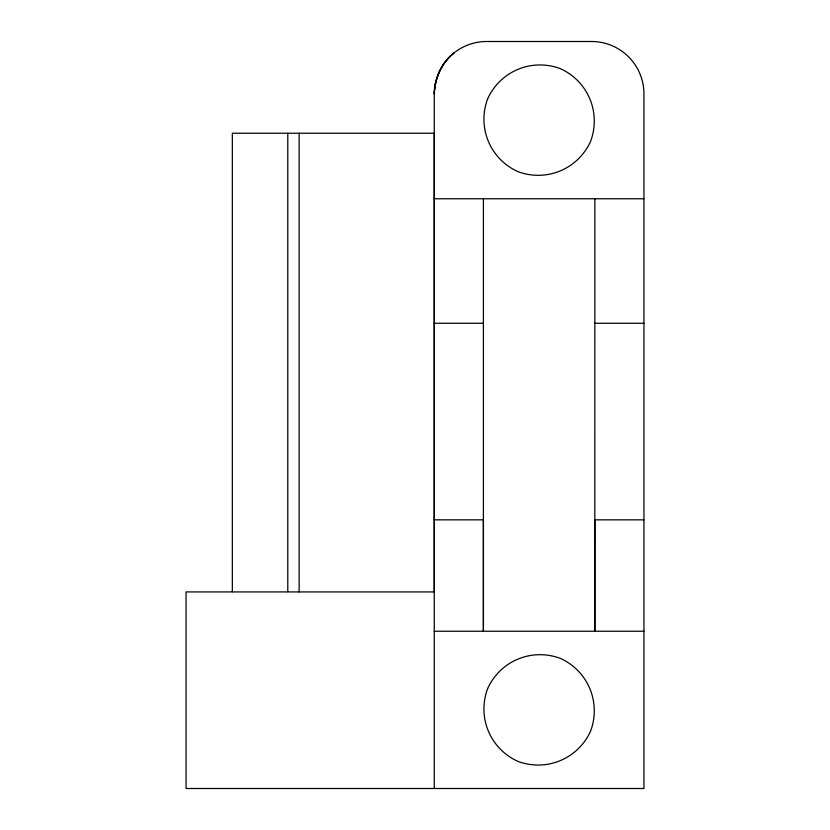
<?xml version="1.0" encoding="UTF-8"?>
<svg xmlns="http://www.w3.org/2000/svg" width="830" height="830" viewBox="0 0 830 830"><rect width="100%" height="100%" fill="white"/><g stroke="black" fill="none" stroke-linecap="round" stroke-linejoin="round"><path stroke-width="1.25" d="M594.861 631.236L594.861 519.839L643.945 519.839M434.266 198.764L643.945 198.764M434.266 323.264L483.402 323.264M594.861 323.264L643.945 323.264M434.266 519.839L483.402 519.839L483.402 631.236L483.402 198.764M434.266 631.236L643.945 631.236M594.861 198.764L594.799 631.236M434.266 788.5L434.266 93.925C434.744 78.196 441.57 62.966 453.886 53.027C441.415 62.831 435.003 78.3 434.266 93.925A52.425 52.425 0 0 1 486.681 41.5L591.52 41.5A52.425 52.425 0 0 1 643.945 93.925L643.945 788.5L186.055 788.5L186.055 591.925L434.266 591.925L434.266 133.236L232.338 133.236L232.338 591.666M299.142 133.236L299.142 591.925M287.792 133.236L287.792 591.666M487.646 98.822C476.96 127.436 490.001 158.904 517.785 171.592C546.41 182.268 577.877 169.237 590.566 141.442C601.242 112.828 588.211 81.361 560.416 68.672C531.802 57.996 500.334 71.027 487.646 98.822M487.646 688.558C476.96 717.172 490.001 748.639 517.785 761.328C546.41 772.004 577.877 758.973 590.566 731.178C601.242 702.564 588.211 671.097 560.416 658.408C531.802 647.732 500.334 660.763 487.646 688.558"/></g></svg>
